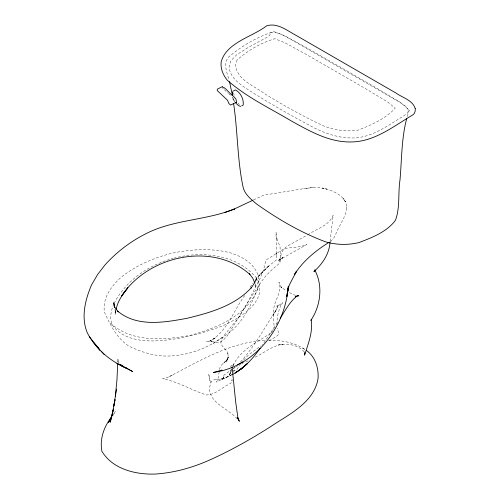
<?xml version="1.0" encoding="UTF-8"?>
<svg xmlns="http://www.w3.org/2000/svg" width="499" height="499" viewBox="0 0 499 499"><rect width="100%" height="100%" fill="white"/><g stroke="black" fill="none" stroke-linecap="round" stroke-linejoin="round"><path stroke-width="0.37" stroke-dasharray="2.5 1.87" d="M117.758 361.7L117.758 358.401L119.18 363.06M237.268 418.848C227.469 407.533 202.787 400.84 211.42 381.492C214.321 378.111 218.674 380.381 222.18 378.654L221.369 378.972L223.303 377.899L223.914 376.639L223.602 378.317L223.939 375.117L232.765 368.855M258.114 287.692L258.47 276.44C254.534 263.272 241.896 256.311 229.534 252.594C210.746 248.059 191.254 249.238 172.454 253.093C153.773 257.877 135.659 265.406 120.627 277.706C111.015 286.495 102.47 298.246 104.36 311.969C110.31 325.024 116.785 338.372 129.31 346.387C143.201 352.88 158.202 357.446 173.708 355.687C195.577 354.016 215.605 343.986 232.291 330.12C244.89 318.73 251.87 303.124 258.114 287.692C247.81 315.593 216.915 328.011 190.375 335.316C163.56 340.299 130.382 342.801 109.343 321.986M253.604 199.874L263.809 195.153L303.635 188.697L312.954 187.549L317.957 187.456L326.789 189.115L322.366 188.004C332.147 190.25 345.701 195.259 346.624 206.929C346.381 216.747 339.382 224.868 335.914 233.713C334.548 237.324 332.384 240.605 328.866 242.42M346.562 207.834L346.624 206.929M219.186 371.786L217.876 379.695L216.373 382.084L232.927 374.131M330.107 241.348L333.176 215.125C329.14 225.723 316.503 228.798 307.846 234.736M115.98 310.366L115.406 314.632L115.013 309.536M273.857 329.783C274.899 322.778 271.818 315.705 273.764 308.688C274.7 299.768 282.659 291.123 278.904 282.122L280.232 285.752L282.496 288.459L280.856 286.95L285.933 290.624M219.541 369.51C219.866 365.917 222.903 363.509 225.504 361.401L223.515 363.309L227.488 359.455L225.592 361.526L228.904 356.972L227.401 359.186L226.552 362.074L228.28 356.224L227.569 352.593L228.006 353.847C227.001 349.493 222.435 347.585 220.938 343.599L221.032 341.597L221.912 339.039L223.727 335.902L238.191 318.081L246.855 303.772L260.341 277.906L263.896 268.599L265.905 260.073L284.542 248.415L297.292 247.067L302.375 246.044L306.935 244.466L277.619 260.883L282.896 257.584L280.157 259.723L279.003 261.925L281.442 253.423L283.563 249.257L285.958 247.086L290.212 244.473L307.184 235.104M255.525 283.781L255.419 287.549L255.008 284.761M232.066 379.889L231.948 380.581L231.941 379.77C232.372 381.554 231.393 383.082 229.74 383.806C222.074 387.405 215.337 394.796 206.542 394.99C191.703 390.268 178.024 381.654 162.686 378.753L165.512 378.348L173.147 374.693M227.401 359.186L228.28 356.224M231.255 368.917L229.59 374.78L231.461 370.501L229.359 375.267L231.212 371.063L230.788 371.499M113.76 303.953L111.396 310.84L110.472 317.688L111.72 324.069C122.48 340.543 144.797 342.052 162.618 340.418C183.108 338.696 203.062 333.101 222.292 326.003C239.395 318.162 268.755 301.783 257.122 278.804M407.246 116.573L409.305 110.235L400.797 102.675L376.352 87.936L311.382 50.43L285.821 36.296L273.864 31.58C257.091 36.789 241.416 46.157 228.099 57.541C223.122 64.533 227.114 72.935 229.122 80.171M233.463 372.404L233.95 371.156L235.185 370.121L233.382 370.944L236.819 369.51L240.506 364.045M223.627 377.369L223.097 378.716L223.914 376.639M233.002 365.73C240.05 349.986 256.835 342.501 270.414 333.351M114.134 303.298C126.01 280.432 148.54 265.075 173.034 258.382M112.917 415.343L115.257 411.507L112.824 415.405M244.735 295.483C233.495 310.528 227.394 331.199 210.328 340.904L215.955 337.511L208.969 341.385L206.611 341.497L212 341.322L210.366 341.197L218.45 342.9L220.402 342.096L223.571 339.763L227.5 335.559L251.602 296.412L261.607 281.274L266.048 275.697L271.144 270.495L279.858 262.948L280.488 259.711L280.051 246.818L276.82 238.678L277.126 239.757L275.978 232.097L276.577 255.376L276.714 253.018L276.259 260.079L267.689 266.828L257.821 276.945M277.432 322.554L262.343 345.14M250.161 287.118L253.249 282.771M243.587 360.091L249.063 354.44L261.12 345.776M257.684 277.132L269.279 265.381L258.75 275.816L259.642 274.762M240.574 361.862C254.927 345.969 265.063 326.907 276.77 309.093L272.934 315.48L276.621 309.305L277.775 306.336L277.775 307.378L277.107 305.837L278.043 306.717L276.577 306.143L278.698 305.544L277.874 305.831L282.858 302.774L280.9 305.051L281.112 304.602C278.448 310.858 276.696 317.663 277.051 324.5M271.013 332.958L273.383 330.313M233.407 368.886L235.497 366.796L235.091 367.17L238.435 365.399M232.266 365.062L228.922 367.451M233.357 368.393L234.542 367.476M213.029 343.699L222.928 336.713M280.706 258.956L282.896 257.584M269.123 340.861L276.683 336.214L278.748 334.336L277.469 328.117M255.17 357.172C264.408 352.774 272.635 345.395 283.12 344.223L278.479 344.977C287.412 342.994 297.809 344.784 304.178 351.739L303.854 351.096M231.636 374.818L220.995 379.776L230.812 375.423M169.223 376.739C199.787 360.559 230.962 341.99 266.397 340.168M241.778 363.628L249.213 360.303M173.795 258.208C201.964 250.579 237.237 254.415 256.673 278.217M312.954 187.549L303.635 188.697M268.612 340.143C281.349 340.181 294.635 342.277 305.263 349.737M216.341 379.352L217.445 379.583M295.645 295.495L289.152 292.52M302.562 348.09L306.411 350.441M224.35 89.726L228.162 93.207M228.71 93.706L230.345 95.197M232.559 97.218L234.748 101.459M117.589 361.557L119.242 363.135M238.085 103.206L239.377 104.584M223.346 88.785L222.61 87.849M234.599 101.553L232.777 97.124M234.068 95.346L233.657 92.415M115.076 309.474L115.868 313.497L115.138 309.736M232.927 98.291L233.407 102.033M408.207 111.314L407.371 113.248L403.572 116.049C387.617 125.536 371.58 138.117 352.101 137.98C337.131 137.911 322.809 132.771 309.885 125.517C289.726 114.864 269.953 103.493 250.666 91.329C241.653 85.416 230.189 78.886 229.078 66.96L230.7 61.009L236.807 54.628L248.808 47.118L267.071 37.238L269.522 35.554L270.265 34.094L270.333 32.535C276.664 31.524 282.528 34.849 287.911 37.706L398.951 101.815L405.768 106.331L408.126 109.443L408.207 111.314M237.087 59.986L235.478 64.552C236.738 80.27 254.502 85.834 265.194 94.08C284.262 105.838 303.854 116.791 324.2 126.185C335.06 130.158 346.93 132.054 358.407 130.033C371.605 124.893 385.478 118.7 395.227 108.227L387.854 102.139L366.098 88.972L308.201 55.551L285.391 42.989L274.855 38.729C260.971 42.777 247.916 50.436 237.087 59.986M234.05 363.815L232.914 365.717L234.05 363.815M343.618 199.007L343.131 198.365L345.526 201.883L343.618 199.007M209.156 375.204L208.688 374.524L210.328 382.396L209.156 375.204"/><path stroke-width="0.75" d="M222.373 87.013C225.217 86.926 230.295 94.635 233.482 96.326L235.94 99.014L236.582 102.139L230.607 105.071L228.866 103.511L227.55 100.268L217.24 90.556L217.302 89.184L222.479 86.564M117.702 363.191L116.966 379.789L115.363 396.293M288.098 288.254L286.744 296.674L288.098 288.254C284.511 328.591 254.758 366.628 213.385 372.491L222.018 370.052M288.335 286.301L287.673 291.634L288.353 287.449M288.185 287.561L288.347 286.189M116.08 309.661C117.539 301.315 122.679 294.229 127.875 287.761L121.687 295.926C148.072 255.557 212.643 241.204 249.93 274.469L249.375 273.783L252.737 278.136L254.702 282.677M330.02 242.065C329.409 253.848 322.441 263.884 313.952 271.575L315.212 270.034L314.47 271.506M116.51 389.17L113.753 406.273L115.026 399.755M115.02 399.786L111.907 415.679L113.466 409.037L110.21 422.21L112.026 415.467M288.135 288.784L289.345 284.929L296.562 271.163L294.291 274.793C302.793 261.208 315.399 250.854 328.866 242.42M256.099 280.213L256.654 277.893L254.565 283.027L251.022 288.085L251.615 287.368C235.035 305.669 210.441 312.611 187.281 318.243C164.502 322.46 137.169 327.394 117.776 311.214L118.325 311.9L114.352 306.592M406.648 118.725C401.452 138.653 401.782 159.524 399.998 179.933C397.921 193.238 400.217 207.547 395.458 220.296C386.719 231.979 372.104 237.568 358.912 242.583C347.959 245.215 336.42 244.959 325.598 241.834C301.009 232.671 278.136 219.261 256.773 204.128C251.377 199.538 245.121 194.828 243.2 187.63C237.243 160.054 237.805 131.412 233.594 103.53M111.988 415.355L110.578 419.179L111.358 417.9M310.79 320.464C320.676 306.149 323.233 285.465 314.719 269.99M111.608 417.357L108.364 422.559L111.701 417.314M280.232 318.175C285.465 310.415 289.769 301.458 297.448 295.751L295.389 296.849L297.354 295.895L298.782 295.807L297.529 295.682M111.626 416.908C104.023 426.495 99.488 439.07 101.921 451.327C112.662 469.197 135.703 474.767 155.295 474.05C174.588 472.815 193.375 467.407 210.934 459.436C231.343 450.204 250.891 439.182 269.791 427.169C288.173 414.744 313.977 402.936 318.031 378.71C318.824 368.143 315.38 356.785 306.411 350.441M260.129 348.277C252.706 358.856 243.699 368.717 232.072 374.718M233.233 90.893L232.353 92.702L232.353 94.698M233.931 90.718L235.416 89.901C240.605 92.527 243.999 99.357 243.181 105.096L241.703 105.913M237.649 364.707L242.832 361.875M252.974 200.199L233.925 209.193L234.268 209.069C207.116 219.94 176.821 219.548 150.087 231.686C132.977 239.607 117.427 251.034 104.865 265.1L97.792 274.269L91.616 284.748C85.285 299.6 80.838 316.959 87.175 332.559C95.565 349.019 110.279 361.126 126.996 368.518L116.822 363.197M224.924 212.462L234.268 209.069M236.364 102.382L235.653 102.283M240.618 106.418L238.709 105.763L235.859 103.156M120.122 364.937L132.678 371.593L125.399 367.47M122.112 365.53L123.428 366.31M120.034 364.357L123.116 366.821L120.989 364.794M238.566 420.308L239.433 421.281L237.674 417.569M93.425 342.314L96.394 345.682M97.386 346.805L98.871 348.489M101.322 351.271L104.316 354.664M89.502 336.819L99.937 350.204L96.326 345.558M229.509 81.611L232.409 95.384M237.817 418.112L238.11 419.21L235.728 402.362L232.047 366.759M114.701 307.478L113.76 302.718L114.645 307.284M304.827 353.56L304.758 352.618L304.59 355.169C308.232 343.649 313.116 331.997 311.158 319.603M415.205 108.383C415.492 111.052 414.925 113.847 412.33 115.169C393.53 126.334 374.924 141.392 352.069 141.934C329.883 142.739 310.191 131.393 291.441 121.039C269.772 108.102 246.4 97.105 227.388 80.295L227.126 79.996C223.065 75.018 220.315 68.413 221.188 61.913C226.253 42.49 252.687 36.776 266.597 25.854C277.506 22.349 287.393 30.876 296.487 35.597L395.757 92.908C402.281 97.654 412.405 99.956 415.205 108.383M247.348 363.621L240.456 369.466L247.348 363.621M242.19 368.087L235.222 372.953L242.19 368.087"/></g></svg>
